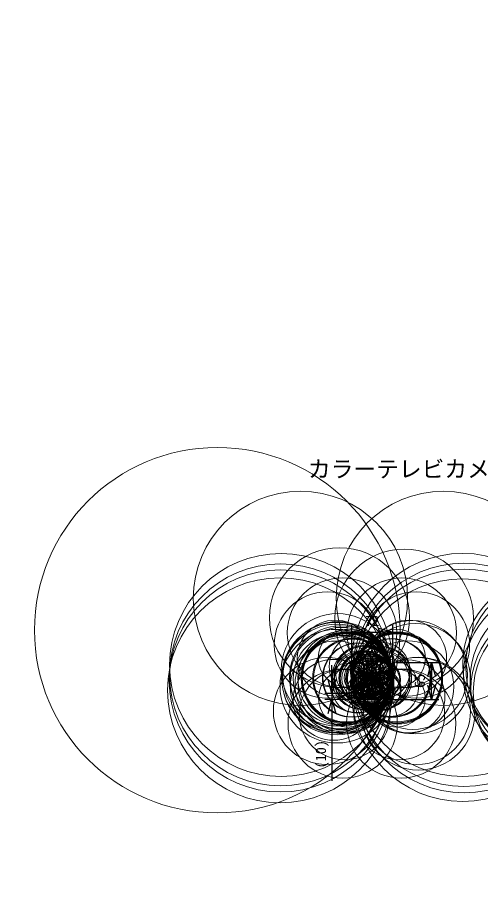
# Model space of a CAD drawing. Units: millimetres, scale not verified. Extents: x -1124 to 81, y -553 to 593.
# Drawn here: x -86.6 to -5.1, y -18.3 to 134.4 of the extents above; entities that cross this region are included whole.
import ezdxf
from ezdxf.enums import TextEntityAlignment as Align

# ---------------------------------------------------------------- set-up
doc = ezdxf.new("R2010")
doc.units = ezdxf.units.MM
doc.header["$LTSCALE"] = 0.125
doc.linetypes.add('USER1', pattern=[13.2, 10, -1, 0.1, -1, 0.1, -1])
for name, color, linetype in [('0-0_0', 7, 'Continuous'), ('0-1_MOJI1', 7, 'Continuous'), ('0-4_SUNPO', 7, 'Continuous')]:
    doc.layers.add(name, color=color, linetype=linetype)
doc.layers.add('0-5_GAIKEI', color=1, linetype='Continuous', lineweight=18)
doc.styles.add('ＭＳ ゴシック', font='')
doc.styles.get('ＭＳ ゴシック').set_extended_font_data('MS Gothic')

# ---------------------------------------------------------------- blocks, each defined once
blk = doc.blocks.new('_Open30')
at = {"layer": '0-0_0'}
blk.add_line((0, 0), (-1, 0), dxfattribs=at)
blk.add_lwpolyline([(-1, 0.26795), (0, 0), (-1, -0.26795)], dxfattribs=at)
blk = doc.blocks.new('D1')
at = {"layer": '0-4_SUNPO'}
for p, q in [((33.2315, 331.2833), (33.2315, 333.7833)), ((36.0099, 328.7833), (31.9815, 328.7833)), ((33.2315, 328.7833), (33.2315, 327.7833)), ((36.313, 327.7833), (31.9815, 327.7833)), ((33.2315, 325.2833), (33.2315, 313.45))]:
    blk.add_line(p, q, dxfattribs=at)
at = {"layer": '0-4_SUNPO', "xscale": 2.5, "yscale": 2.5}
for p, rotation in [((33.2315, 328.7833), 270), ((33.2315, 327.7833), 90)]:
    blk.add_blockref('_Open30', p, dxfattribs=dict(at, rotation=rotation))
at = {"layer": '0-4_SUNPO', "style": 'ＭＳ ゴシック'}
blk.add_text('(10)', height=1.833, rotation=90, dxfattribs=at).set_placement((32.7315, 315.6166), align=Align.BOTTOM_LEFT)
blk = doc.blocks.new('D4')
at = {"layer": '0-4_SUNPO'}
for p, q in [((36.713, 333.5333), (36.713, 340.8692)), ((43.913, 333.5333), (43.913, 340.8692)), ((39.213, 339.6192), (41.413, 339.6192))]:
    blk.add_line(p, q, dxfattribs=at)
at = {"layer": '0-4_SUNPO', "xscale": 2.5, "yscale": 2.5, "rotation": 180}
blk.add_blockref('_Open30', (36.713, 339.6192), dxfattribs=at)
at = {"layer": '0-4_SUNPO', "xscale": 2.5, "yscale": 2.5}
blk.add_blockref('_Open30', (43.913, 339.6192), dxfattribs=at)
at = {"layer": '0-4_SUNPO', "style": 'ＭＳ ゴシック'}
blk.add_text('72', height=1.833, dxfattribs=at).set_placement((39.063, 340.1192), align=Align.BOTTOM_LEFT)
blk = doc.blocks.new('D5')
at = {"layer": '0-4_SUNPO'}
for p, q in [((44.4906, 334.2833), (52.0127, 334.2833)), ((50.7627, 331.7833), (50.7627, 330.2833)), ((43.913, 327.7833), (52.0127, 327.7833))]:
    blk.add_line(p, q, dxfattribs=at)
at = {"layer": '0-4_SUNPO', "xscale": 2.5, "yscale": 2.5}
for p, rotation in [((50.7627, 334.2833), 90), ((50.7627, 327.7833), 270)]:
    blk.add_blockref('_Open30', p, dxfattribs=dict(at, rotation=rotation))
at = {"layer": '0-4_SUNPO', "style": 'ＭＳ ゴシック'}
blk.add_text('65', height=1.833, rotation=90, dxfattribs=at).set_placement((50.1377, 329.7833), align=Align.BOTTOM_LEFT)

msp = doc.modelspace()

# ---------------------------------------------------------------- linework, layer by layer
at = {"layer": '0-5_GAIKEI'}
for p, q in [((-24.5884, 22.106), (-24.7375, 21.9394)), ((-24.7375, 21.9394), (-24.7375, 21.2894)), ((-24.5375, 22.2394), (-23.9375, 22.2394)), ((-24.1125, 21.8394), (-24.3625, 21.8394)), ((-24.3625, 21.8394), (-24.3625, 21.3394)), ((-24.1125, 21.8394), (-24.1125, 21.3394)), ((-23.7375, 21.9394), (-23.8866, 22.106)), ((-23.7375, 21.2894), (-23.7375, 21.9394)), ((-26.4651, 20.7894), (-26.4651, 20.6902)), ((-26.4651, 20.6902), (-25.7375, 20.6902)), ((-25.7375, 20.6894), (-25.7375, 19.4711)), ((-25.0375, 20.9894), (-25.4375, 20.9894)), ((-24.3625, 21.3394), (-24.5375, 21.3394)), ((-24.1125, 21.3394), (-23.9375, 21.3394)), ((-23.0375, 20.9894), (-23.4375, 20.9894)), ((-22.7375, 20.6902), (-22.0099, 20.6902)), ((-22.7375, 20.6894), (-22.7375, 19.4711)), ((-22.0099, 20.7894), (-22.0099, 20.6902)), ((-20.9318, 19.8394), (-20.9318, 19.8394)), ((-20.8369, 19.4928), (-20.8259, 19.4928)), ((-20.6208, 18.3299), (-20.6988, 18.3299)), ((-26.2369, 18.0894), (-27.7875, 18.0894)), ((-27.7875, 18.0394), (-26.2375, 18.0394)), ((-27.5927, 18.0894), (-27.5936, 18.0394)), ((-26.4375, 18.0394), (-26.4384, 18.0894)), ((-22.2381, 18.0894), (-20.6875, 18.0894)), ((-22.2375, 18.0394), (-20.6875, 18.0394)), ((-22.1175, 18.0894), (-22.1175, 18.072)), ((-22.0375, 18.0394), (-22.0366, 18.0894)), ((-20.8823, 18.0394), (-20.8832, 18.0894)), ((-20.8323, 18.0394), (-20.8332, 18.0894)), ((-20.8315, 18.0394), (-20.8323, 18.0894)), ((-20.6222, 17.7488), (-20.7017, 17.7488)), ((-20.5875, 18.0394), (-20.615, 18.0394)), ((-26.4601, 15.2894), (-26.4601, 15.3885)), ((-22.015, 15.3885), (-26.4601, 15.3885)), ((-25.8875, 15.1894), (-25.8875, 15.2894)), ((-23.4625, 15.2809), (-23.4624, 15.2814)), ((-23.3625, 15.2814), (-23.3625, 15.2703)), ((-23.3125, 15.2814), (-23.3125, 15.2703)), ((-23.2126, 15.2814), (-23.2125, 15.2809)), ((-22.5875, 15.2894), (-22.5875, 15.1894)), ((-22.015, 15.2894), (-22.015, 15.3885)), ((-20.8475, 16.5859), (-20.8334, 16.5859)), ((-25.8875, 15.1894), (-22.5875, 15.1894)), ((-25.6225, 14.3212), (-25.6225, 14.2894)), ((-24.5721, 14.3212), (-25.6225, 14.3212)), ((-24.5721, 14.3212), (-24.5634, 14.823)), ((-24.5721, 14.2894), (-24.5721, 14.3212)), ((-24.5221, 14.3385), (-24.5134, 14.8402)), ((-23.9529, 14.3385), (-24.5221, 14.3385)), ((-23.9617, 14.8402), (-24.5134, 14.8402)), ((-24.4634, 14.8894), (-24.0117, 14.8894)), ((-24.0117, 14.8894), (-24.0117, 14.9212)), ((-23.9617, 14.8402), (-23.9529, 14.3385)), ((-23.9117, 14.823), (-23.9029, 14.3212)), ((-23.9029, 14.3212), (-23.9029, 14.2894)), ((-22.8525, 14.3212), (-23.9029, 14.3212)), ((-22.8525, 14.3212), (-22.8525, 14.2894))]:
    msp.add_line(p, q, dxfattribs=at)
at = {"layer": '0-5_GAIKEI', "color": 7}
for p, q in [((-26.4651, 20.7894), (-25.7204, 20.7894)), ((-22.7547, 20.7894), (-22.0099, 20.7894)), ((-27.6436, 18.0894), (-27.6436, 18.0394)), ((-22.015, 15.2894), (-26.4601, 15.2894)), ((-26.1875, 15.1894), (-26.1875, 15.2894)), ((-22.2875, 15.2894), (-22.2875, 15.1894)), ((-22.5875, 14.2894), (-25.8875, 14.2894))]:
    msp.add_line(p, q, dxfattribs=at)
at = {"layer": '0-5_GAIKEI', "linetype": 'USER1'}
for p, q in [((-26.2375, 18.0394), (-26.2375, 18.0394)), ((-26.2369, 18.0894), (-26.2369, 18.0894)), ((-24.5134, 14.8402), (-24.5125, 14.8894)), ((-24.5125, 14.8894), (-24.4634, 14.8894)), ((-24.0117, 14.8894), (-23.9625, 14.8894)), ((-23.9625, 14.8894), (-23.9617, 14.8402))]:
    msp.add_line(p, q, dxfattribs=at)
at = {"layer": '0-5_GAIKEI'}
for points in [[(-23.9375, 21.3394), (-24.2375, 21.0394), (-24.5375, 21.3394)], [(-24.4634, 14.8894), (-24.4634, 14.9212), (-24.0117, 14.9212)]]:
    msp.add_lwpolyline(points, dxfattribs=at)
for centre, radius in [((-554.5299, 23.4192), 569.2069), ((-550.9735, 12.7363), 565.6499), ((-51.4559, 26.4673), 32.1774), ((-36.8192, 32.0751), 18.8678), ((-11.6558, 32.0751), 18.8678), ((-40.2168, 20.3425), 19.631), ((-29.9447, 28.6644), 12.332), ((-18.5533, 28.5453), 12.2107), ((-8.2479, 20.3448), 19.6416), ((-8.04, 18.6088), 19.6558), ((-40.3391, 17.5377), 19.5594), ((-40.3192, 18.604), 19.5398), ((-8.0038, 17.5324), 19.6916), ((-40.4084, 15.8761), 19.8035), ((-29.4864, 26.0212), 9.6501), ((-18.9897, 26.0159), 9.6447), ((-8.2662, 15.9115), 19.6008), ((7.5921, 20.4813), 15.8396), ((7.8522, 20.1072), 15.5881), ((7.5472, 18.4683), 15.6684), ((-32.0584, 23.8583), 9.3716), ((-16.4166, 23.8583), 9.3716), ((8.1285, 17.6209), 15.087), ((8.3085, 15.9516), 15.143), ((-30.2929, 19.4891), 9.895), ((8.5365, 15.5448), 14.9429), ((-30.3773, 18.0808), 9.7625), ((-30.338, 17.7946), 9.7319), ((-30.2499, 18.3266), 9.645), ((-30.6874, 21.5425), 6.6804), ((-17.0265, 18.5873), 9.5964), ((-16.6156, 17.9223), 9.7178), ((-17.7876, 21.5425), 6.6804), ((-30.4064, 16.6073), 10.0056), ((-29.6836, 18.1694), 9.0711), ((-29.6181, 17.9562), 9.0051), ((-28.9379, 18.0491), 8.3229), ((-28.6857, 18.1789), 7.9993), ((-28.6526, 18.1706), 7.8657), ((-28.5832, 21.5553), 5.0938), ((-19.83, 18.1774), 7.8589), ((-19.8915, 21.5569), 5.0954), ((-30.5338, 16.4923), 8.0654), ((-30.063, 17.878), 8.04), ((-29.0987, 16.8759), 8.6769), ((-28.8285, 16.8988), 8.4131), ((-28.6849, 17.9499), 7.9986), ((-28.6481, 17.9511), 7.862), ((-27.7235, 18.0953), 6.9339), ((-27.7209, 18.0759), 6.9267), ((-27.6474, 18.0338), 6.8513), ((-27.6424, 18.0343), 6.853), ((-25.985, 20.0836), 5.7738), ((-19.8208, 17.9574), 7.8675), ((-20.7585, 18.0298), 6.9272), ((-20.817, 18.091), 6.8683), ((-20.751, 18.0459), 6.9289), ((-20.8322, 18.0878), 6.8477), ((-17.9174, 16.4963), 8.0896), ((-26.7801, 18.0464), 6.165), ((-26.7346, 18.063), 6.1196), ((-26.0106, 18.3929), 5.1898), ((-25.7173, 18.4245), 5.1743), ((-25.9292, 19.0396), 4.7283), ((-22.7577, 18.4245), 5.1743), ((-22.4592, 18.3918), 5.1951), ((-22.5338, 19.3181), 5.007), ((-32.1652, 12.2322), 9.423), ((-26.0245, 17.702), 5.1975), ((-25.6916, 17.6237), 5.1717), ((-25.2595, 18.1094), 4.6448), ((-25.232, 17.9862), 4.6162), ((-25.2092, 17.9832), 4.5935), ((-25.886, 17.9657), 3.6535), ((-24.7528, 17.8754), 4.1247), ((-24.6869, 18.24), 4.0577), ((-24.6508, 18.1887), 4.0312), ((-24.5934, 17.9038), 3.9728), ((-22.7835, 17.6237), 5.1717), ((-22.4505, 17.702), 5.1975), ((-25.1617, 18.9959), 2.4268), ((-24.1293, 18.4772), 3.4559), ((-16.0788, 11.7754), 9.9336), ((-23.2882, 19.005), 2.4997), ((-23.31, 18.9973), 2.4231), ((-16.3099, 12.2322), 9.423), ((-25.0375, 21.2893), 0.3), ((-24.7376, 22.2394), 0.2), ((-23.7375, 22.2394), 0.2), ((-23.4375, 21.2894), 0.3), ((-30.9746, 14.1962), 7.1264), ((-26.8451, 16.3348), 4.4712), ((-28.6524, 18.044), 2.6321), ((-26.203, 18.0947), 2.9218), ((-27.5633, 19.8827), 0.4951), ((-26.4384, 19.0976), 1.5929), ((-25.5172, 19.1037), 2.0554), ((-25.4947, 19.1569), 2.057), ((-25.8811, 19.4002), 1.602), ((-27.3604, 20.2286), 0.094), ((-26.4649, 19.79), 0.9003), ((-26.5401, 19.8512), 0.8035), ((-26.4738, 19.8228), 0.8668), ((-21.0367, 16.2785), 5.003), ((-22.5963, 17.7104), 3.3981), ((-22.6586, 17.6263), 3.3137), ((-25.4375, 20.6894), 0.3), ((-22.7903, 17.5749), 2.4363), ((-23.0609, 19.1142), 2.1481), ((-22.272, 18.0947), 2.9218), ((-22.9527, 19.1048), 2.0501), ((-17.8444, 14.7626), 6.4637), ((-22.5939, 19.4002), 1.602), ((-22.0366, 19.0976), 1.5929), ((-23.0375, 20.6894), 0.3), ((-22.01, 19.7899), 0.9003), ((-21.9886, 19.8134), 0.8691), ((-21.9973, 19.8849), 0.8046), ((-21.1164, 20.2318), 0.0904), ((-29.3897, 10.0249), 9.6204), ((-29.0475, 11.6298), 7.9801), ((-28.5428, 14.487), 5.0787), ((-25.6409, 15.6237), 3.096), ((-19.0869, 10.0335), 9.6117), ((-25.3846, 15.6119), 2.8439), ((-26.4334, 16.9768), 1.5886), ((-27.6476, 19.4099), 0.075), ((-25.1489, 17.0703), 2.4269), ((-25.512, 16.9587), 2.0471), ((-25.4023, 16.9526), 2.1477), ((-19.4275, 11.6298), 7.9801), ((-26.0375, 19.4711), 0.3), ((-22.5753, 15.7927), 3.3891), ((-23.069, 15.6575), 2.881), ((-22.5858, 15.6692), 3.3485), ((-23.301, 17.0614), 2.4999), ((-23.3275, 17.0708), 2.4284), ((-23.0598, 16.9848), 2.1473), ((-22.9763, 16.9021), 2.0388), ((-19.9321, 14.4865), 5.0792), ((-22.0417, 16.9768), 1.5886), ((-22.4376, 19.4711), 0.3), ((-20.8274, 19.4099), 0.075), ((-25.873, 16.6728), 1.6014), ((-26.0594, 16.5695), 1.3898), ((-26.46, 16.2888), 0.9003), ((-26.4837, 16.2642), 0.8666), ((-26.473, 16.1918), 0.8026), ((-24.8928, 15.4732), 2.333), ((-24.8572, 15.4172), 2.2818), ((-25.839, 15.5929), 1.2802), ((-26.0589, 16.1303), 0.9506), ((-25.9866, 16.103), 0.9337), ((-23.4103, 15.5173), 2.5104), ((-23.629, 15.4609), 2.2847), ((-23.8662, 15.2996), 2.0072), ((-23.3457, 16.297), 1.0162), ((-23.3292, 16.3035), 1.0227), ((-22.6076, 16.6763), 1.608), ((-22.6345, 15.6967), 1.384), ((-22.4164, 16.5612), 1.3815), ((-22.4149, 16.1091), 0.9294), ((-22.0152, 16.2887), 0.9002), ((-22.0063, 16.2579), 0.8688), ((-21.94, 16.2287), 0.8042), ((-22.3162, 17.94), 0.3035), ((-22.3162, 17.94), 0.2985), ((-22.3172, 17.9394), 0.2397), ((-27.6304, 16.6292), 0.0764), ((-27.3579, 15.8564), 0.0911), ((-26.0965, 15.6677), 0.4865), ((-25.8652, 14.8594), 0.5464), ((-26.1332, 15.3458), 0.1625), ((-24.5674, 15.2864), 0.4634), ((-23.9076, 15.286), 0.463), ((-23.3371, 15.9532), 0.6839), ((-23.3375, 15.951), 0.6811), ((-23.3376, 15.9508), 0.681), ((-23.3371, 15.9494), 0.6799), ((-23.3379, 15.9328), 0.6519), ((-23.3365, 15.8904), 0.6094), ((-22.365, 15.5377), 0.3558), ((-22.3395, 15.3313), 0.1479), ((-21.1171, 15.8564), 0.0911), ((-20.9905, 16.3589), 0.0871), ((-20.9826, 16.3674), 0.0806), ((-20.9362, 16.3546), 0.0326), ((-20.9354, 16.3558), 0.032), ((-20.9241, 16.3532), 0.0204), ((-20.8447, 16.6292), 0.0764), ((-26.1873, 15.0905), 0.099), ((-25.8616, 14.8082), 0.3824), ((-26.1854, 15.1353), 0.0541), ((-25.8852, 14.9032), 0.2862), ((-25.8817, 14.987), 0.2026), ((-25.8869, 15.0461), 0.1433), ((-25.8871, 15.0465), 0.1429), ((-25.8886, 15.0904), 0.0989), ((-25.8702, 14.4113), 0.0997), ((-25.8805, 14.3883), 0.0751), ((-25.8923, 15.1315), 0.0576), ((-25.8849, 14.3542), 0.0407), ((-25.857, 14.3394), 0.05), ((-24.573, 14.6491), 0.3278), ((-24.4504, 14.6474), 0.2742), ((-24.5601, 14.9617), 0.1386), ((-24.5686, 14.4448), 0.1235), ((-24.5676, 14.4279), 0.1066), ((-24.5637, 14.4096), 0.0879), ((-24.5571, 14.9175), 0.0944), ((-24.5706, 14.8631), 0.0616), ((-24.5721, 14.3394), 0.05), ((-24.5558, 14.3799), 0.0572), ((-24.5604, 14.3498), 0.0399), ((-24.5401, 14.8672), 0.0413), ((-24.4636, 14.8079), 0.1132), ((-24.5433, 14.3538), 0.0282), ((-24.5434, 14.3439), 0.0219), ((-24.2905, 14.8044), 0.2736), ((-24.4122, 14.8166), 0.1512), ((-24.4632, 14.8211), 0.1003), ((-24.4778, 14.8256), 0.0849), ((-24.533, 14.8519), 0.0244), ((-24.5347, 14.847), 0.0223), ((-24.5374, 14.3447), 0.0174), ((-24.4671, 14.8351), 0.0857), ((-24.5348, 14.3404), 0.0126), ((-24.5336, 14.3403), 0.0116), ((-24.527, 14.843), 0.0137), ((-24.5314, 14.3386), 0.00878), ((-24.5268, 14.8424), 0.0131), ((-24.4634, 14.8394), 0.05), ((-24.1893, 14.8041), 0.2783), ((-24.0247, 14.646), 0.2756), ((-23.902, 14.6494), 0.3282), ((-24.0153, 14.7688), 0.1524), ((-24.0242, 14.8214), 0.1123), ((-24.0119, 14.821), 0.1003), ((-24.0076, 14.8372), 0.0836), ((-23.996, 14.8259), 0.0838), ((-24.0117, 14.8394), 0.05), ((-23.9149, 14.9617), 0.1386), ((-23.9065, 14.4446), 0.1233), ((-23.9075, 14.428), 0.1067), ((-23.918, 14.9175), 0.0944), ((-23.9113, 14.4096), 0.0879), ((-23.9348, 14.8677), 0.0418), ((-23.9192, 14.3799), 0.0572), ((-23.942, 14.852), 0.0245), ((-23.9045, 14.8631), 0.0616), ((-23.9403, 14.847), 0.0223), ((-23.9481, 14.8429), 0.0135), ((-23.9483, 14.8424), 0.0131), ((-23.9316, 14.3542), 0.0286), ((-23.9375, 14.3449), 0.0176), ((-23.9138, 14.3501), 0.0408), ((-23.9374, 14.3417), 0.0157), ((-23.9414, 14.3404), 0.0116), ((-23.9029, 14.3394), 0.05), ((-23.9431, 14.3389), 0.00944), ((-22.6099, 14.8434), 0.3471), ((-22.5898, 14.9065), 0.2829), ((-22.5902, 15.0333), 0.1562), ((-22.5876, 15.0633), 0.1261), ((-22.6048, 14.4113), 0.0997), ((-22.5874, 15.0795), 0.1099), ((-22.5963, 14.4079), 0.0948), ((-22.618, 14.3394), 0.05), ((-22.5843, 15.1319), 0.0574), ((-22.5902, 14.3546), 0.0411), ((-22.2878, 15.0906), 0.0988), ((-22.2885, 15.1256), 0.0639)]:
    msp.add_circle(centre, radius, dxfattribs=at)
at = {"layer": '0-5_GAIKEI', "color": 7}
for centre, radius in [((-19.7886, 18.179), 8.0002), ((-19.7891, 17.9497), 7.9996), ((-25.3231, 18.0508), 4.7356), ((-25.323, 18.0508), 4.7355), ((-25.1865, 19.0049), 2.5001), ((-23.2882, 19.005), 2.4997), ((-26.4651, 19.7893), 1), ((-22.0099, 19.7893), 1), ((-25.2661, 15.6861), 3.0209), ((-25.2474, 15.676), 2.9996), ((-25.1738, 17.0614), 2.5002), ((-22.6856, 15.956), 3.6097), ((-23.2272, 15.6762), 3.0001), ((-23.2286, 15.6755), 2.9985), ((-23.4217, 15.5762), 2.7814), ((-23.301, 17.0614), 2.4999), ((-26.4601, 16.2894), 1), ((-22.015, 16.2894), 1)]:
    msp.add_circle(centre, radius, dxfattribs=at)
at = {"layer": '0-5_GAIKEI', "linetype": 'USER1'}
msp.add_circle((-22.3175, 17.9393), 0.2, dxfattribs=at)
at = {"layer": '0-5_GAIKEI'}
msp.add_arc((-24.2375, 18.0394), 2, 141.50005, 38.49788, dxfattribs=at)

# ---------------------------------------------------------------- block references
at = {"layer": '0-4_SUNPO'}
for name in ['D4', 'D1', 'D5']:
    msp.add_blockref(name, (-64.5005, -313.4939), dxfattribs=at)

# ---------------------------------------------------------------- texts
at = {"layer": '0-1_MOJI1', "style": 'ＭＳ ゴシック'}
msp.add_text('カラーテレビカメラ', height=2.933, dxfattribs=at).set_placement((-35.5005, 52.5061), align=Align.BOTTOM_LEFT)

doc.saveas('drawing.dxf')
